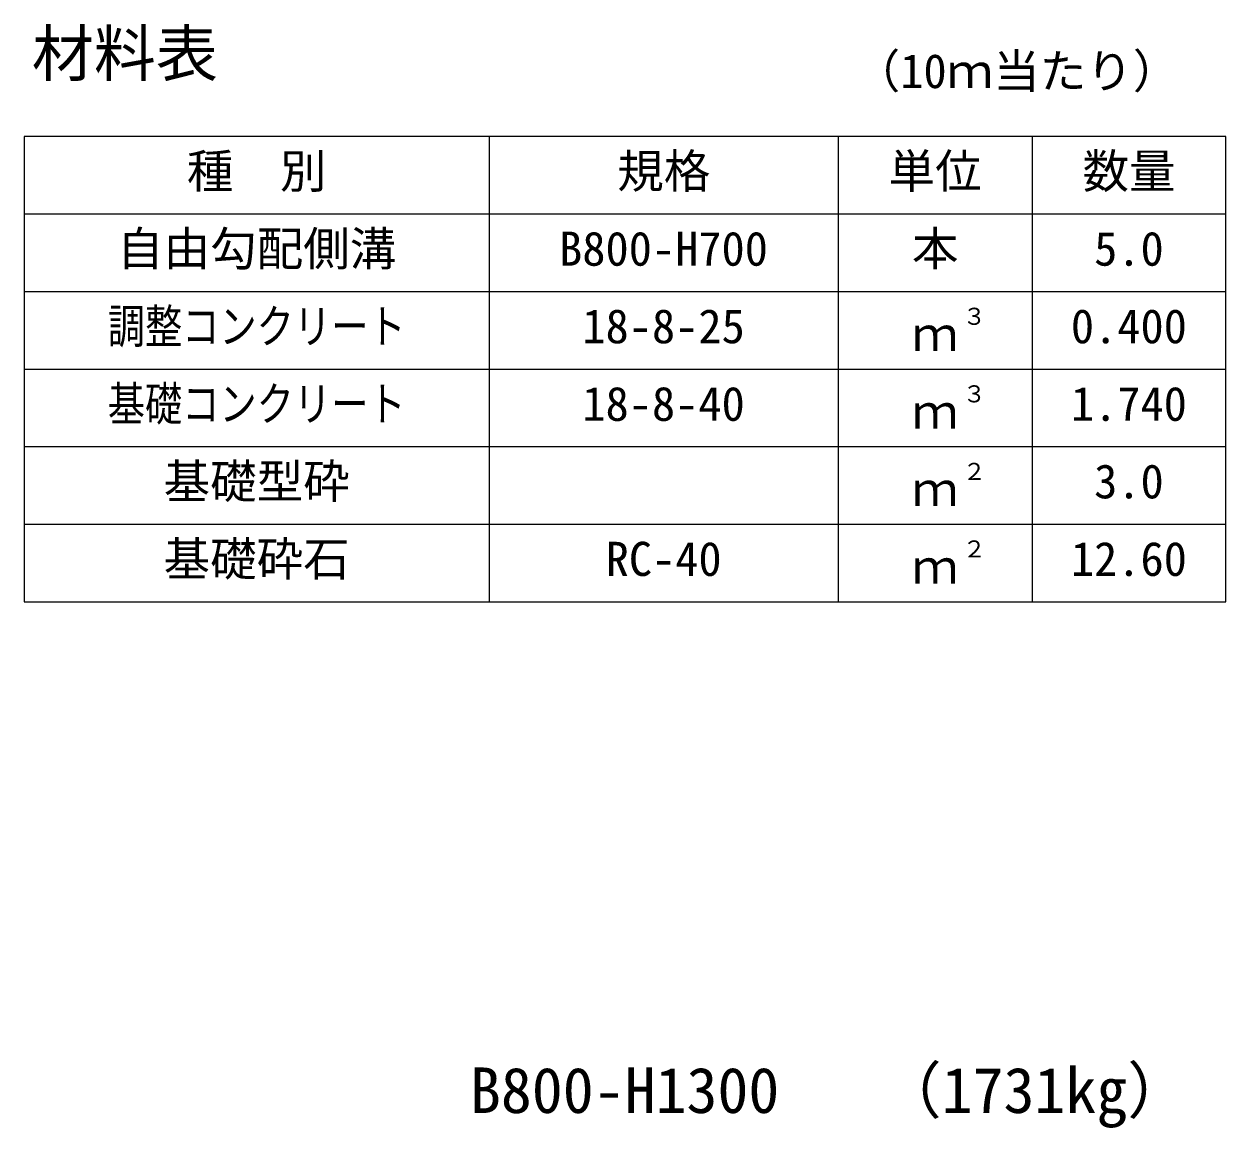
# Model space of a CAD drawing. Units: millimetres, scale not verified. Extents: x -16800 to 16800, y -5940 to 5940.
# Drawn here: x 4025 to 5575, y 32 to 1455 of the extents above; entities that cross this region are included whole.
import ezdxf
from ezdxf.enums import TextEntityAlignment as Align

# ---------------------------------------------------------------- set-up
doc = ezdxf.new("R2010")
doc.units = ezdxf.units.MM
doc.header["$LTSCALE"] = 20
for name, color, linetype, lineweight in [('0-3_HYO', 3, 'Continuous', 25), ('0-4_HYO2', 4, 'Continuous', 25), ('0-6_TXT', 7, 'Continuous', 25)]:
    doc.layers.add(name, color=color, linetype=linetype, lineweight=lineweight)
doc.styles.add('ＭＳ ゴシック', font='')
doc.styles.get('ＭＳ ゴシック').set_extended_font_data('MS Gothic')

msp = doc.modelspace()

# ---------------------------------------------------------------- linework, layer by layer
at = {"layer": '0-3_HYO'}
for p, q in [((4625, 1310.2), (4625, 710.2)), ((5075, 1310.2), (5075, 710.2)), ((5325, 1310.2), (5325, 710.2)), ((4025, 1210.2), (5575, 1210.2))]:
    msp.add_line(p, q, dxfattribs=at)
msp.add_lwpolyline([(4025, 710.2), (5575, 710.2), (5575, 1310.2), (4025, 1310.2)], close=True, dxfattribs=at)
at = {"layer": '0-4_HYO2'}
for p, q in [((4025, 1110.2), (5575, 1110.2)), ((4025, 1010.2), (5575, 1010.2)), ((4025, 910.2), (5575, 910.2)), ((4025, 810.2), (5575, 810.2))]:
    msp.add_line(p, q, dxfattribs=at)

# ---------------------------------------------------------------- texts
at = {"layer": '0-6_TXT', "style": 'ＭＳ ゴシック'}
for s, height, p in [('材料表', 58.65, (4035, 1370.2)), ('（10ｍ当たり）', 43.99, (5095, 1359.2)), ('種\u3000別', 43.99, (4235, 1230.2)), ('規格', 43.99, (4790, 1230.2)), ('単位', 43.99, (5140, 1230.2)), ('数量', 43.99, (5390, 1230.2)), ('自由勾配側溝', 43.99, (4145, 1130.2)), ('本', 43.99, (5170, 1130.2)), ('B800-H700', 43.99, (4715, 1130.2)), ('5.0', 43.99, (5405, 1130.2)), ('18-8-25', 43.99, (4745, 1030.2)), ('３', 21.99, (5235.54, 1060.57)), ('0.400', 43.99, (5375, 1030.2)), ('ｍ', 43.99, (5170, 1020.2)), ('18-8-40', 43.99, (4745, 930.2)), ('３', 21.99, (5235.54, 960.57)), ('1.740', 43.99, (5375, 930.2)), ('ｍ', 43.99, (5170, 920.2)), ('基礎型砕', 43.99, (4205, 830.2)), ('２', 21.99, (5235.54, 860.57)), ('3.0', 43.99, (5405, 830.2)), ('ｍ', 43.99, (5170, 820.2)), ('基礎砕石', 43.99, (4205, 730.2)), ('RC-40', 43.99, (4775, 730.2)), ('２', 21.99, (5235.54, 760.57)), ('12.60', 43.99, (5375, 730.2)), ('ｍ', 43.99, (5170, 720.2)), ('B800-H1300', 58.65, (4600, 33.34)), ('（1731kg）', 58.65, (5128.37, 33.34))]:
    msp.add_text(s, height=height, dxfattribs=at).set_placement(p, align=Align.BOTTOM_LEFT)
at = {"layer": '0-6_TXT', "style": 'ＭＳ ゴシック', "width": 0.8}
for s, p in [('調整コンクリート', (4133, 1030.2)), ('基礎コンクリート', (4133, 930.2))]:
    msp.add_text(s, height=43.99, dxfattribs=at).set_placement(p, align=Align.BOTTOM_LEFT)

doc.saveas('drawing.dxf')
